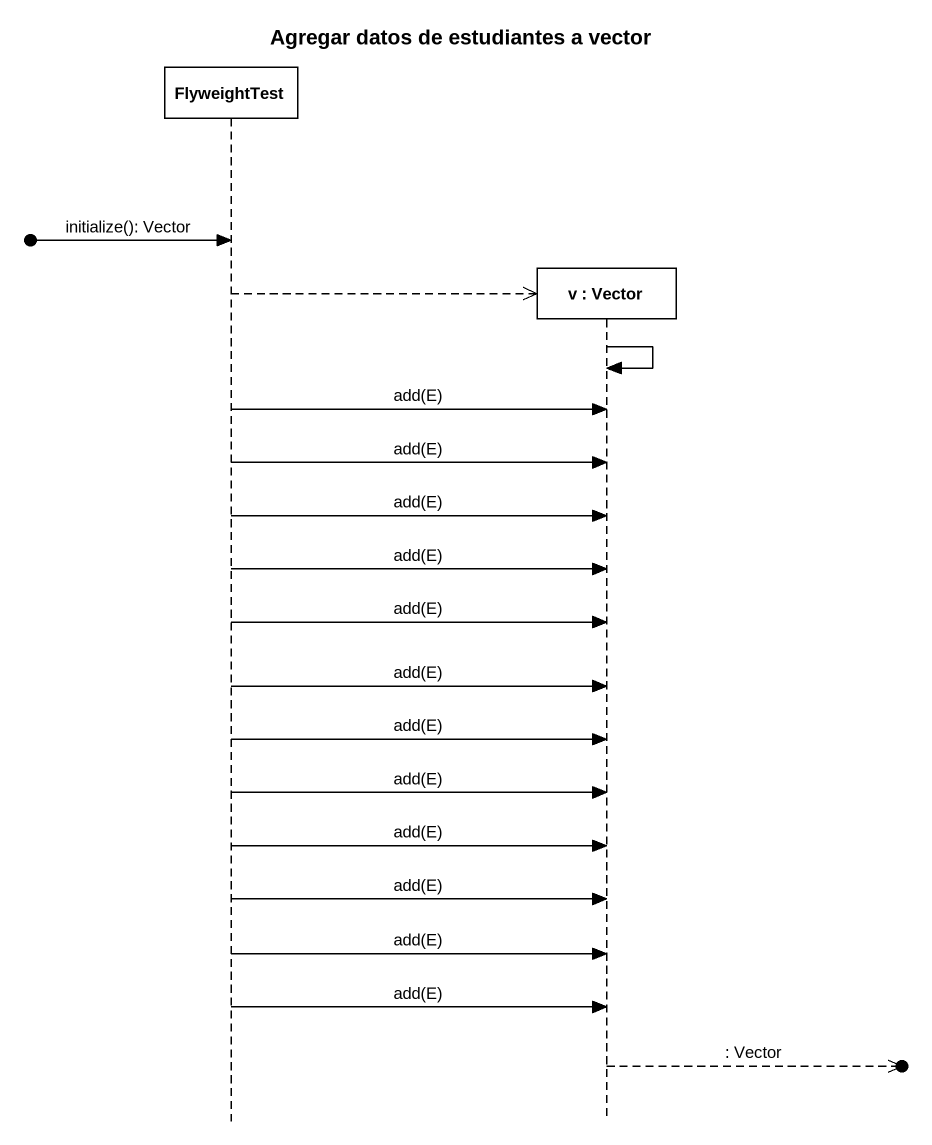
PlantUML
@startuml
title Agregar datos de estudiantes a vector
hide footbox
participant FlyweightTest
participant "v : Vector" as v

[o-> FlyweightTest : initialize(): Vector
FlyweightTest -->> v **
v -> v
FlyweightTest -> v : add(E)
FlyweightTest -> v : add(E)
FlyweightTest -> v : add(E)
FlyweightTest -> v : add(E)
FlyweightTest -> v : add(E)
FlyweightTest -> v : add(E)
FlyweightTest -> v : add(E)
FlyweightTest -> v : add(E)
FlyweightTest -> v : add(E)
FlyweightTest -> v : add(E)
FlyweightTest -> v : add(E)
FlyweightTest -> v : add(E)
v -->>o] : : Vector
@enduml
